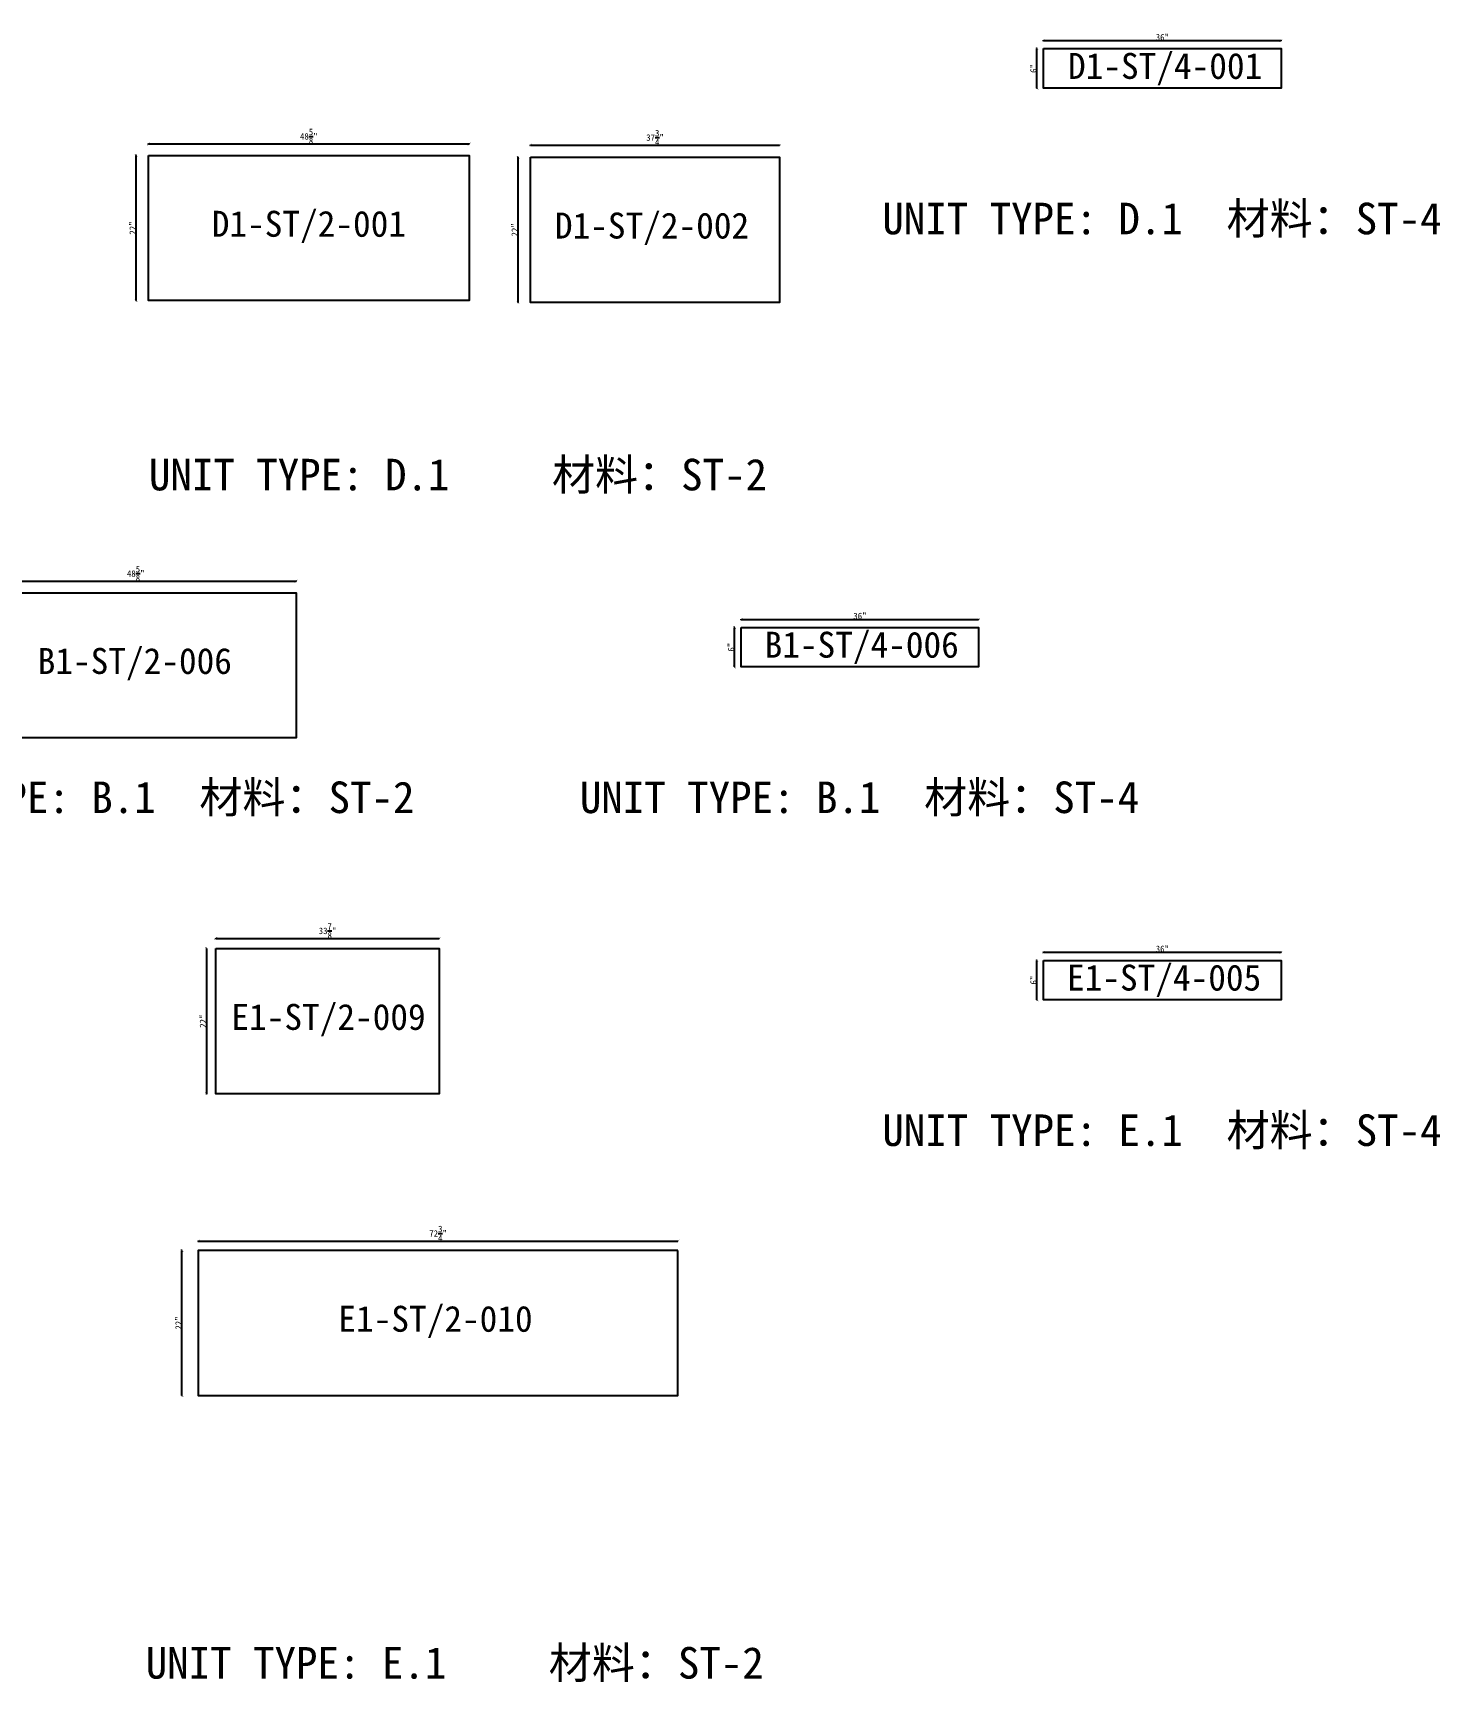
# Model space of a CAD drawing. Header units: millimetres. Extents: x -46962 to 137822, y -48342 to 2116.
# Drawn here: x -43161 to -37741, y -19465 to -13113 of the extents above; entities that cross this region are included whole.
import ezdxf
from ezdxf.enums import TextEntityAlignment as Align

# ---------------------------------------------------------------- set-up
doc = ezdxf.new("R2010")
doc.units = ezdxf.units.MM
doc.layers.add('COUNTERTOP_NUMBER', color=3, linetype='Continuous')
doc.layers.add('COUNTERTOPS', color=7, linetype='Continuous')
doc.styles.add('样式 1', font='')
doc.styles.get('样式 1').set_extended_font_data('NSimSun')
doc.dimstyles.new('副本 ISO-25', dxfattribs={"dimtxt": 25, "dimasz": 10, "dimexe": 1.5, "dimexo": 0.5, "dimtad": 1, "dimlfac": 0.03937, "dimlunit": 5, "dimtxsty": '样式 1', "dimblk": 'ARCHTICK', "dimcen": 2.5, "dimclrd": 256, "dimclrt": 1, "dimazin": 3, "dimtfac": 1, "dimtmove": 0, "dimatfit": 3, "dimfxlon": 1})

# ---------------------------------------------------------------- blocks, each defined once
blk = doc.blocks.new('_ArchTick')
at = {"color": 0, "linetype": 'ByBlock', "const_width": 0.15}
blk.add_lwpolyline([(-0.5, -0.5), (0.5, 0.5)], dxfattribs=at)
blk = doc.blocks.new('*D66')
at = {"color": 0, "lineweight": -2, "transparency": 16777216}
for p, q in [((-42716.5, -13541.6), (-42716.5, -13539.1)), ((-41481.4, -13541.6), (-41481.4, -13539.1))]:
    blk.add_line(p, q, dxfattribs=at)
at = {"lineweight": -2, "transparency": 16777216}
blk.add_line((-42716.5, -13540.6), (-41481.4, -13540.6), dxfattribs=at)
at = {"layer": 'Defpoints', "color": 0, "transparency": 16777216}
for p in [(-42716.5, -13585.1), (-41481.4, -13540.6), (-41481.4, -13585.1)]:
    blk.add_point(p, dxfattribs=at)
at = {"lineweight": -2, "transparency": 16777216, "xscale": 10, "yscale": 10, "zscale": 10, "rotation": 180}
blk.add_blockref('_ArchTick', (-42716.5, -13540.6), dxfattribs=at)
at = {"lineweight": -2, "transparency": 16777216, "xscale": 10, "yscale": 10, "zscale": 10}
blk.add_blockref('_ArchTick', (-41481.4, -13540.6), dxfattribs=at)
at = {"color": 1, "transparency": 16777216, "insert": (-42099, -13511.5), "char_height": 25, "attachment_point": 5, "style": '样式 1'}
blk.add_mtext('\\A1;48{\\H1x;\\S5/8;}"', dxfattribs=at)
blk = doc.blocks.new('*D67')
at = {"color": 0, "lineweight": -2, "transparency": 16777216}
for p, q in [((-42763.3, -13585.1), (-42765.8, -13585.1)), ((-42763.3, -14143.9), (-42765.8, -14143.9))]:
    blk.add_line(p, q, dxfattribs=at)
at = {"lineweight": -2, "transparency": 16777216}
blk.add_line((-42764.3, -14143.9), (-42764.3, -13585.1), dxfattribs=at)
at = {"layer": 'Defpoints', "color": 0, "transparency": 16777216}
for p in [(-42764.3, -13585.1), (-42716.5, -13585.1), (-42716.5, -14143.9)]:
    blk.add_point(p, dxfattribs=at)
at = {"lineweight": -2, "transparency": 16777216, "xscale": 10, "yscale": 10, "zscale": 10}
for p, rotation in [((-42764.3, -13585.1), 90), ((-42764.3, -14143.9), 270)]:
    blk.add_blockref('_ArchTick', p, dxfattribs=dict(at, rotation=rotation))
at = {"color": 1, "transparency": 16777216, "insert": (-42777.4, -13864.5), "char_height": 25, "attachment_point": 5, "rotation": 90, "style": '样式 1'}
blk.add_mtext('\\A1;22"', dxfattribs=at)
blk = doc.blocks.new('*D68')
at = {"color": 0, "lineweight": -2, "transparency": 16777216}
for p, q in [((-41244.6, -13546.1), (-41244.6, -13543.6)), ((-40285.8, -13546.1), (-40285.8, -13543.6))]:
    blk.add_line(p, q, dxfattribs=at)
at = {"lineweight": -2, "transparency": 16777216}
blk.add_line((-41244.6, -13545.1), (-40285.8, -13545.1), dxfattribs=at)
at = {"layer": 'Defpoints', "color": 0, "transparency": 16777216}
for p in [(-41244.6, -13592), (-40285.8, -13545.1), (-40285.8, -13592)]:
    blk.add_point(p, dxfattribs=at)
at = {"lineweight": -2, "transparency": 16777216, "xscale": 10, "yscale": 10, "zscale": 10, "rotation": 180}
blk.add_blockref('_ArchTick', (-41244.6, -13545.1), dxfattribs=at)
at = {"lineweight": -2, "transparency": 16777216, "xscale": 10, "yscale": 10, "zscale": 10}
blk.add_blockref('_ArchTick', (-40285.8, -13545.1), dxfattribs=at)
at = {"color": 1, "transparency": 16777216, "insert": (-40765.2, -13516), "char_height": 25, "attachment_point": 5, "style": '样式 1'}
blk.add_mtext('\\A1;37{\\H1x;\\S3/4;}"', dxfattribs=at)
blk = doc.blocks.new('*D69')
at = {"color": 0, "lineweight": -2, "transparency": 16777216}
for p, q in [((-41291.8, -13592), (-41294.3, -13592)), ((-41291.8, -14150.8), (-41294.3, -14150.8))]:
    blk.add_line(p, q, dxfattribs=at)
at = {"lineweight": -2, "transparency": 16777216}
blk.add_line((-41292.8, -14150.8), (-41292.8, -13592), dxfattribs=at)
at = {"layer": 'Defpoints', "color": 0, "transparency": 16777216}
for p in [(-41292.8, -13592), (-41244.6, -13592), (-41244.6, -14150.8)]:
    blk.add_point(p, dxfattribs=at)
at = {"lineweight": -2, "transparency": 16777216, "xscale": 10, "yscale": 10, "zscale": 10}
for p, rotation in [((-41292.8, -13592), 90), ((-41292.8, -14150.8), 270)]:
    blk.add_blockref('_ArchTick', p, dxfattribs=dict(at, rotation=rotation))
at = {"color": 1, "transparency": 16777216, "insert": (-41305.9, -13871.4), "char_height": 25, "attachment_point": 5, "rotation": 90, "style": '样式 1'}
blk.add_mtext('\\A1;22"', dxfattribs=at)
blk = doc.blocks.new('*D70')
at = {"color": 0, "lineweight": -2, "transparency": 16777216}
for p, q in [((-39268.1, -13143.6), (-39268.1, -13141.1)), ((-38353.7, -13143.6), (-38353.7, -13141.1))]:
    blk.add_line(p, q, dxfattribs=at)
at = {"lineweight": -2, "transparency": 16777216}
blk.add_line((-39268.1, -13142.6), (-38353.7, -13142.6), dxfattribs=at)
at = {"layer": 'Defpoints', "color": 0, "transparency": 16777216}
for p in [(-38353.7, -13142.6), (-39268.1, -13173.4), (-38353.7, -13173.4)]:
    blk.add_point(p, dxfattribs=at)
at = {"lineweight": -2, "transparency": 16777216, "xscale": 10, "yscale": 10, "zscale": 10, "rotation": 180}
blk.add_blockref('_ArchTick', (-39268.1, -13142.6), dxfattribs=at)
at = {"lineweight": -2, "transparency": 16777216, "xscale": 10, "yscale": 10, "zscale": 10}
blk.add_blockref('_ArchTick', (-38353.7, -13142.6), dxfattribs=at)
at = {"color": 1, "transparency": 16777216, "insert": (-38810.9, -13129.5), "char_height": 25, "attachment_point": 5, "style": '样式 1'}
blk.add_mtext('\\A1;36"', dxfattribs=at)
blk = doc.blocks.new('*D71')
at = {"color": 0, "lineweight": -2, "transparency": 16777216}
for p, q in [((-39292.9, -13173.4), (-39295.4, -13173.4)), ((-39292.9, -13325.8), (-39295.4, -13325.8))]:
    blk.add_line(p, q, dxfattribs=at)
at = {"lineweight": -2, "transparency": 16777216}
blk.add_line((-39293.9, -13325.8), (-39293.9, -13173.4), dxfattribs=at)
at = {"layer": 'Defpoints', "color": 0, "transparency": 16777216}
for p in [(-39293.9, -13173.4), (-39268.1, -13173.4), (-39268.1, -13325.8)]:
    blk.add_point(p, dxfattribs=at)
at = {"lineweight": -2, "transparency": 16777216, "xscale": 10, "yscale": 10, "zscale": 10}
for p, rotation in [((-39293.9, -13173.4), 90), ((-39293.9, -13325.8), 270)]:
    blk.add_blockref('_ArchTick', p, dxfattribs=dict(at, rotation=rotation))
at = {"color": 1, "transparency": 16777216, "insert": (-39307.1, -13249.6), "char_height": 25, "attachment_point": 5, "rotation": 90, "style": '样式 1'}
blk.add_mtext('\\A1;6"', dxfattribs=at)
blk = doc.blocks.new('*D76')
at = {"color": 0, "lineweight": -2, "transparency": 16777216}
for p, q in [((-43383.3, -15225.7), (-43383.3, -15223.2)), ((-42148.2, -15225.7), (-42148.2, -15223.2))]:
    blk.add_line(p, q, dxfattribs=at)
at = {"lineweight": -2, "transparency": 16777216}
blk.add_line((-43383.3, -15224.7), (-42148.2, -15224.7), dxfattribs=at)
at = {"layer": 'Defpoints', "color": 0, "transparency": 16777216}
for p in [(-42148.2, -15224.7), (-43383.3, -15269.2), (-42148.2, -15269.2)]:
    blk.add_point(p, dxfattribs=at)
at = {"lineweight": -2, "transparency": 16777216, "xscale": 10, "yscale": 10, "zscale": 10, "rotation": 180}
blk.add_blockref('_ArchTick', (-43383.3, -15224.7), dxfattribs=at)
at = {"lineweight": -2, "transparency": 16777216, "xscale": 10, "yscale": 10, "zscale": 10}
blk.add_blockref('_ArchTick', (-42148.2, -15224.7), dxfattribs=at)
at = {"color": 1, "transparency": 16777216, "insert": (-42765.7, -15195.6), "char_height": 25, "attachment_point": 5, "style": '样式 1'}
blk.add_mtext('\\A1;48{\\H1x;\\S5/8;}"', dxfattribs=at)
blk = doc.blocks.new('*D78')
at = {"color": 0, "lineweight": -2, "transparency": 16777216}
for p, q in [((-40433.1, -15373.1), (-40433.1, -15370.6)), ((-39518.7, -15373.1), (-39518.7, -15370.6))]:
    blk.add_line(p, q, dxfattribs=at)
at = {"lineweight": -2, "transparency": 16777216}
blk.add_line((-40433.1, -15372.1), (-39518.7, -15372.1), dxfattribs=at)
at = {"layer": 'Defpoints', "color": 0, "transparency": 16777216}
for p in [(-39518.7, -15372.1), (-40433.1, -15403), (-39518.7, -15403)]:
    blk.add_point(p, dxfattribs=at)
at = {"lineweight": -2, "transparency": 16777216, "xscale": 10, "yscale": 10, "zscale": 10, "rotation": 180}
blk.add_blockref('_ArchTick', (-40433.1, -15372.1), dxfattribs=at)
at = {"lineweight": -2, "transparency": 16777216, "xscale": 10, "yscale": 10, "zscale": 10}
blk.add_blockref('_ArchTick', (-39518.7, -15372.1), dxfattribs=at)
at = {"color": 1, "transparency": 16777216, "insert": (-39975.9, -15359), "char_height": 25, "attachment_point": 5, "style": '样式 1'}
blk.add_mtext('\\A1;36"', dxfattribs=at)
blk = doc.blocks.new('*D79')
at = {"color": 0, "lineweight": -2, "transparency": 16777216}
for p, q in [((-40457.9, -15403), (-40460.4, -15403)), ((-40457.9, -15555.4), (-40460.4, -15555.4))]:
    blk.add_line(p, q, dxfattribs=at)
at = {"lineweight": -2, "transparency": 16777216}
blk.add_line((-40458.9, -15555.4), (-40458.9, -15403), dxfattribs=at)
at = {"layer": 'Defpoints', "color": 0, "transparency": 16777216}
for p in [(-40458.9, -15403), (-40433.1, -15403), (-40433.1, -15555.4)]:
    blk.add_point(p, dxfattribs=at)
at = {"lineweight": -2, "transparency": 16777216, "xscale": 10, "yscale": 10, "zscale": 10}
for p, rotation in [((-40458.9, -15403), 90), ((-40458.9, -15555.4), 270)]:
    blk.add_blockref('_ArchTick', p, dxfattribs=dict(at, rotation=rotation))
at = {"color": 1, "transparency": 16777216, "insert": (-40472.1, -15479.2), "char_height": 25, "attachment_point": 5, "rotation": 90, "style": '样式 1'}
blk.add_mtext('\\A1;6"', dxfattribs=at)
blk = doc.blocks.new('*D84')
at = {"color": 0, "lineweight": -2, "transparency": 16777216}
for p, q in [((-42457, -16601.9), (-42457, -16599.4)), ((-41596.5, -16601.9), (-41596.5, -16599.4))]:
    blk.add_line(p, q, dxfattribs=at)
at = {"lineweight": -2, "transparency": 16777216}
blk.add_line((-42457, -16600.9), (-41596.5, -16600.9), dxfattribs=at)
at = {"layer": 'Defpoints', "color": 0, "transparency": 16777216}
for p in [(-42457, -16640.4), (-41596.5, -16600.9), (-41596.5, -16640.4)]:
    blk.add_point(p, dxfattribs=at)
at = {"lineweight": -2, "transparency": 16777216, "xscale": 10, "yscale": 10, "zscale": 10, "rotation": 180}
blk.add_blockref('_ArchTick', (-42457, -16600.9), dxfattribs=at)
at = {"lineweight": -2, "transparency": 16777216, "xscale": 10, "yscale": 10, "zscale": 10}
blk.add_blockref('_ArchTick', (-41596.5, -16600.9), dxfattribs=at)
at = {"color": 1, "transparency": 16777216, "insert": (-42026.8, -16571.8), "char_height": 25, "attachment_point": 5, "style": '样式 1'}
blk.add_mtext('\\A1;33{\\H1x;\\S7/8;}"', dxfattribs=at)
blk = doc.blocks.new('*D85')
at = {"color": 0, "lineweight": -2, "transparency": 16777216}
for p, q in [((-42492.6, -16640.4), (-42495.1, -16640.4)), ((-42492.6, -17199.2), (-42495.1, -17199.2))]:
    blk.add_line(p, q, dxfattribs=at)
at = {"lineweight": -2, "transparency": 16777216}
blk.add_line((-42493.6, -16640.4), (-42493.6, -17199.2), dxfattribs=at)
at = {"layer": 'Defpoints', "color": 0, "transparency": 16777216}
for p in [(-42457, -16640.4), (-42493.6, -17199.2), (-42457, -17199.2)]:
    blk.add_point(p, dxfattribs=at)
at = {"lineweight": -2, "transparency": 16777216, "xscale": 10, "yscale": 10, "zscale": 10}
for p, rotation in [((-42493.6, -16640.4), 90), ((-42493.6, -17199.2), 270)]:
    blk.add_blockref('_ArchTick', p, dxfattribs=dict(at, rotation=rotation))
at = {"color": 1, "transparency": 16777216, "insert": (-42506.7, -16919.8), "char_height": 25, "attachment_point": 5, "rotation": 90, "style": '样式 1'}
blk.add_mtext('\\A1;22"', dxfattribs=at)
blk = doc.blocks.new('*D86')
at = {"color": 0, "lineweight": -2, "transparency": 16777216}
for p, q in [((-42524.9, -17767.8), (-42524.9, -17765.3)), ((-40677, -17767.8), (-40677, -17765.3))]:
    blk.add_line(p, q, dxfattribs=at)
at = {"lineweight": -2, "transparency": 16777216}
blk.add_line((-42524.9, -17766.8), (-40677, -17766.8), dxfattribs=at)
at = {"layer": 'Defpoints', "color": 0, "transparency": 16777216}
for p in [(-40677, -17766.8), (-42524.9, -17803.2), (-40677, -17803.2)]:
    blk.add_point(p, dxfattribs=at)
at = {"lineweight": -2, "transparency": 16777216, "xscale": 10, "yscale": 10, "zscale": 10, "rotation": 180}
blk.add_blockref('_ArchTick', (-42524.9, -17766.8), dxfattribs=at)
at = {"lineweight": -2, "transparency": 16777216, "xscale": 10, "yscale": 10, "zscale": 10}
blk.add_blockref('_ArchTick', (-40677, -17766.8), dxfattribs=at)
at = {"color": 1, "transparency": 16777216, "insert": (-41600.9, -17737.7), "char_height": 25, "attachment_point": 5, "style": '样式 1'}
blk.add_mtext('\\A1;72{\\H1x;\\S3/4;}"', dxfattribs=at)
blk = doc.blocks.new('*D87')
at = {"color": 0, "lineweight": -2, "transparency": 16777216}
for p, q in [((-42586.5, -17803.2), (-42589, -17803.2)), ((-42586.5, -18362), (-42589, -18362))]:
    blk.add_line(p, q, dxfattribs=at)
at = {"lineweight": -2, "transparency": 16777216}
blk.add_line((-42587.5, -18362), (-42587.5, -17803.2), dxfattribs=at)
at = {"layer": 'Defpoints', "color": 0, "transparency": 16777216}
for p in [(-42587.5, -17803.2), (-42524.9, -17803.2), (-42524.9, -18362)]:
    blk.add_point(p, dxfattribs=at)
at = {"lineweight": -2, "transparency": 16777216, "xscale": 10, "yscale": 10, "zscale": 10}
for p, rotation in [((-42587.5, -17803.2), 90), ((-42587.5, -18362), 270)]:
    blk.add_blockref('_ArchTick', p, dxfattribs=dict(at, rotation=rotation))
at = {"color": 1, "transparency": 16777216, "insert": (-42600.7, -18082.6), "char_height": 25, "attachment_point": 5, "rotation": 90, "style": '样式 1'}
blk.add_mtext('\\A1;22"', dxfattribs=at)
blk = doc.blocks.new('*D88')
at = {"color": 0, "lineweight": -2, "transparency": 16777216}
for p, q in [((-39268.1, -16655.5), (-39268.1, -16653)), ((-38353.7, -16655.5), (-38353.7, -16653))]:
    blk.add_line(p, q, dxfattribs=at)
at = {"lineweight": -2, "transparency": 16777216}
blk.add_line((-39268.1, -16654.5), (-38353.7, -16654.5), dxfattribs=at)
at = {"layer": 'Defpoints', "color": 0, "transparency": 16777216}
for p in [(-39268.1, -16685.4), (-38353.7, -16654.5), (-38353.7, -16685.4)]:
    blk.add_point(p, dxfattribs=at)
at = {"lineweight": -2, "transparency": 16777216, "xscale": 10, "yscale": 10, "zscale": 10, "rotation": 180}
blk.add_blockref('_ArchTick', (-39268.1, -16654.5), dxfattribs=at)
at = {"lineweight": -2, "transparency": 16777216, "xscale": 10, "yscale": 10, "zscale": 10}
blk.add_blockref('_ArchTick', (-38353.7, -16654.5), dxfattribs=at)
at = {"color": 1, "transparency": 16777216, "insert": (-38810.9, -16641.4), "char_height": 25, "attachment_point": 5, "style": '样式 1'}
blk.add_mtext('\\A1;36"', dxfattribs=at)
blk = doc.blocks.new('*D89')
at = {"color": 0, "lineweight": -2, "transparency": 16777216}
for p, q in [((-39292.9, -16685.4), (-39295.4, -16685.4)), ((-39292.9, -16837.8), (-39295.4, -16837.8))]:
    blk.add_line(p, q, dxfattribs=at)
at = {"lineweight": -2, "transparency": 16777216}
blk.add_line((-39293.9, -16837.8), (-39293.9, -16685.4), dxfattribs=at)
at = {"layer": 'Defpoints', "color": 0, "transparency": 16777216}
for p in [(-39293.9, -16685.4), (-39268.1, -16685.4), (-39268.1, -16837.8)]:
    blk.add_point(p, dxfattribs=at)
at = {"lineweight": -2, "transparency": 16777216, "xscale": 10, "yscale": 10, "zscale": 10}
for p, rotation in [((-39293.9, -16685.4), 90), ((-39293.9, -16837.8), 270)]:
    blk.add_blockref('_ArchTick', p, dxfattribs=dict(at, rotation=rotation))
at = {"color": 1, "transparency": 16777216, "insert": (-39307.1, -16761.6), "char_height": 25, "attachment_point": 5, "rotation": 90, "style": '样式 1'}
blk.add_mtext('\\A1;6"', dxfattribs=at)

msp = doc.modelspace()

# ---------------------------------------------------------------- linework, layer by layer
at = {"layer": 'COUNTERTOPS'}
for points in [[(-39268.092, -13173.415), (-38353.692, -13173.415), (-38353.692, -13325.815), (-39268.092, -13325.815)], [(-42716.496, -13585.105), (-41481.421, -13585.105), (-41481.421, -14143.905), (-42716.496, -14143.905)], [(-41244.649, -13591.964), (-40285.799, -13591.964), (-40285.799, -14150.764), (-41244.649, -14150.764)], [(-43383.253, -15269.225), (-42148.178, -15269.225), (-42148.178, -15828.025), (-43383.253, -15828.025)], [(-40433.1, -15402.983), (-39518.7, -15402.983), (-39518.7, -15555.383), (-40433.1, -15555.383)], [(-42456.968, -16640.351), (-41596.543, -16640.351), (-41596.543, -17199.151), (-42456.968, -17199.151)], [(-39268.092, -16685.38), (-38353.692, -16685.38), (-38353.692, -16837.78), (-39268.092, -16837.78)], [(-40677.015, -17803.247), (-42524.865, -17803.247), (-42524.865, -18362.047), (-40677.015, -18362.047)]]:
    msp.add_lwpolyline(points, close=True, dxfattribs=at)

# ---------------------------------------------------------------- texts
at = {"style": '样式 1'}
for s, p in [('UNIT TYPE: D.1', (-39889.784, -13888.572)), ('材料：ST-4', (-38563.503, -13888.572)), ('材料：ST-2', (-41162.234, -14874.973)), ('UNIT TYPE: D.1', (-42714.959, -14874.973)), ('UNIT TYPE: B.1', (-43846.665, -16118.14)), ('材料：ST-2', (-42520.384, -16118.14)), ('UNIT TYPE: B.1', (-41054.791, -16118.14)), ('材料：ST-4', (-39728.51, -16118.14)), ('材料：ST-4', (-38563.503, -17400.537)), ('UNIT TYPE: E.1', (-39889.784, -17400.537)), ('UNIT TYPE: E.1', (-42727.3, -19452.343)), ('材料：ST-2', (-41174.575, -19452.343))]:
    msp.add_text(s, height=121.5865, dxfattribs=at).set_placement(p)
at = {"layer": 'COUNTERTOP_NUMBER', "color": 3, "style": '样式 1'}
for s, p in [('D1-ST/4-001', (-38800.229, -13239.985)), ('D1-ST/2-001', (-42098.632, -13848.074)), ('D1-ST/2-002', (-40776.785, -13854.933)), ('B1-ST/4-006', (-39969.09, -15469.552)), ('B1-ST/2-006', (-42769.244, -15532.194)), ('E1-ST/4-005', (-38804.083, -16751.949)), ('E1-ST/2-009', (-42022.959, -16903.32)), ('E1-ST/2-010', (-41610.856, -18066.216))]:
    msp.add_text(s, height=100, dxfattribs=at).set_placement(p, align=Align.MIDDLE_CENTER)

# ---------------------------------------------------------------- dimensions: what is measured, and where the dimension line sits
for base, p1, p2, picture, middle in [((-38353.692, -13142.58), (-39268.092, -13173.415), (-38353.692, -13173.415), '*D70', (-38810.892, -13129.455)), ((-41481.421, -13540.577), (-42716.496, -13585.105), (-41481.421, -13585.105), '*D66', (-42098.958, -13511.483)), ((-40285.799, -13545.107), (-41244.649, -13591.964), (-40285.799, -13591.964), '*D68', (-40765.224, -13516.014)), ((-42148.178, -15224.696), (-43383.253, -15269.225), (-42148.178, -15269.225), '*D76', (-42765.716, -15195.603)), ((-39518.7, -15372.147), (-40433.1, -15402.983), (-39518.7, -15402.983), '*D78', (-39975.9, -15359.022)), ((-41596.543, -16600.924), (-42456.968, -16640.351), (-41596.543, -16640.351), '*D84', (-42026.756, -16571.831)), ((-38353.692, -16654.545), (-39268.092, -16685.38), (-38353.692, -16685.38), '*D88', (-38810.892, -16641.42)), ((-40677.015, -17766.787), (-42524.865, -17803.247), (-40677.015, -17803.247), '*D86', (-41600.94, -17737.694))]:
    dim = msp.add_linear_dim(base=base, p1=p1, p2=p2, dimstyle='副本 ISO-25')
    dim.commit()
    dim.dimension.update_dxf_attribs({"geometry": picture, "text_midpoint": middle})
for base, p1, p2, picture, middle in [((-39293.927, -13173.415), (-39268.092, -13325.815), (-39268.092, -13173.415), '*D71', (-39307.052, -13249.615)), ((-42764.259, -13585.105), (-42716.496, -14143.905), (-42716.496, -13585.105), '*D67', (-42777.384, -13864.505)), ((-41292.757, -13591.964), (-41244.649, -14150.764), (-41244.649, -13591.964), '*D69', (-41305.882, -13871.364)), ((-40458.935, -15402.983), (-40433.1, -15555.383), (-40433.1, -15402.983), '*D79', (-40472.06, -15479.183)), ((-42493.614, -17199.151), (-42456.968, -16640.351), (-42456.968, -17199.151), '*D85', (-42506.739, -16919.751)), ((-39293.927, -16685.38), (-39268.092, -16837.78), (-39268.092, -16685.38), '*D89', (-39307.052, -16761.58)), ((-42587.536, -17803.247), (-42524.865, -18362.047), (-42524.865, -17803.247), '*D87', (-42600.661, -18082.647))]:
    dim = msp.add_linear_dim(base=base, p1=p1, p2=p2, angle=90, dimstyle='副本 ISO-25')
    dim.commit()
    dim.dimension.update_dxf_attribs({"geometry": picture, "text_midpoint": middle})

doc.saveas('drawing.dxf')
